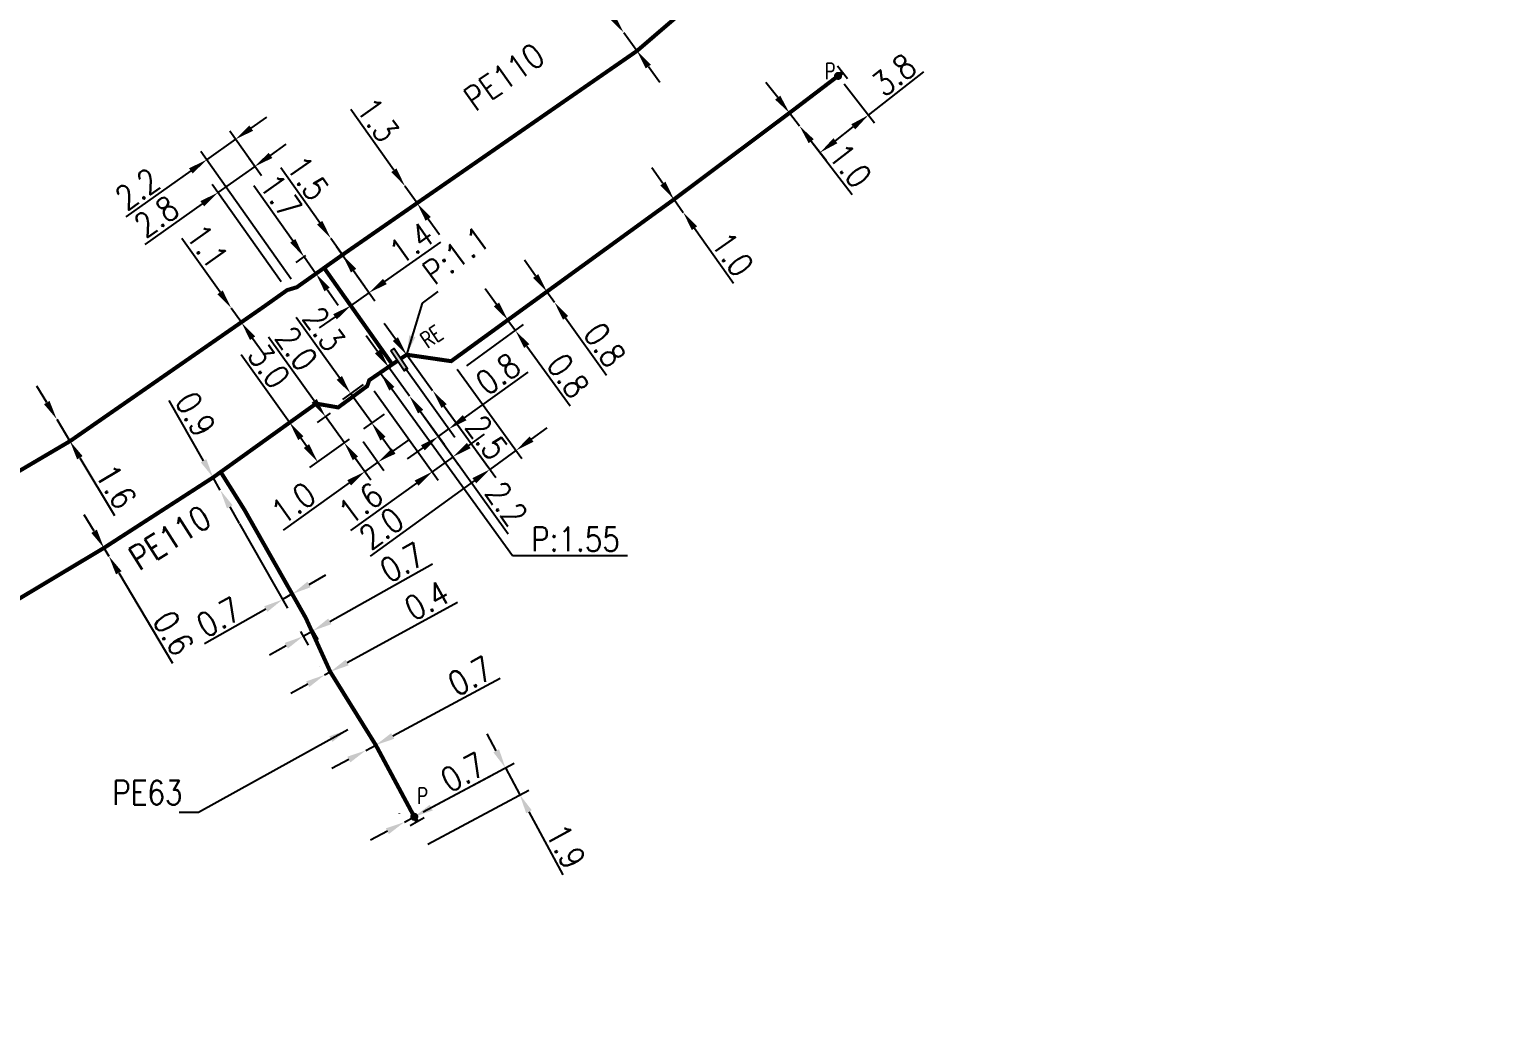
# Model space of a CAD drawing. Header units: millimetres. Extents: x 149999 to 151007, y 125999 to 127005.
# Drawn here: x 150181 to 150272, y 126615.1 to 126677.5 of the extents above; entities that cross this region are included whole.
import ezdxf
from ezdxf.enums import TextEntityAlignment as Align

# ---------------------------------------------------------------- set-up
doc = ezdxf.new("R2010")
doc.units = ezdxf.units.MM
doc.header["$PDMODE"] = 34
doc.linetypes.add('L_100_PE', pattern=[14, 10, -1.5, 1, -1.5])
doc.layers.get('0').update_dxf_attribs({"linetype": 'CONTINUOUS'})
doc.layers.get('DEFPOINTS').update_dxf_attribs({"linetype": 'CONTINUOUS'})
for name, color, linetype in [('L_140', 3, 'CONTINUOUS'), ('L_300', 7, 'CONTINUOUS'), ('L_340', 7, 'CONTINUOUS')]:
    doc.layers.add(name, color=color, linetype=linetype)
doc.styles.add('G_ROMANS', font='ROMANS.SHX', dxfattribs={"width": 0.75})
doc.styles.get("Standard").update_dxf_attribs({"font": 'romans.shx', "width": 0.85})
doc.dimstyles.get("Standard").update_dxf_attribs({"dimtxt": 1.5, "dimasz": 1.2, "dimexe": 0.625, "dimexo": 0.625, "dimgap": 0.25, "dimtad": 1, "dimdec": 1, "dimzin": 0, "dimdsep": 46, "dimtxsty": 'Standard', "dimcen": -0.5, "dimadec": 0, "dimazin": 0, "dimtfac": 1, "dimtdec": 1, "dimtmove": 0, "dimatfit": 3, "dimfxl": 0, "dimtolj": 1, "dimtzin": 0, "dimarcsym": 0})

# ---------------------------------------------------------------- blocks, each defined once
blk = doc.blocks.new('L_340_07')
at = {"color": 0, "linetype": 'Continuous', "const_width": 0.25, "flags": 128}
blk.add_lwpolyline([(0, 0), (0.35, 0)], dxfattribs=at)
at = {"color": 0, "linetype": 'Continuous', "flags": 128}
blk.add_lwpolyline([(0.35, -0.5), (0.35, 0.5)], dxfattribs=at)
at = {"color": 0, "linetype": 'Continuous', "width": 0.75, "flags": 3}
for tag, p in [('DEF_LEG', (0.723, -3.465)), ('DEF_COUP', (0.723, -5.965)), ('DEF_TYPE', (0.723, -8.465))]:
    blk.add_attdef(tag, text='', height=1.2, dxfattribs=at).set_placement(p, align=Align.MIDDLE)
blk = doc.blocks.new('L_340_21')
at = {"linetype": 'Continuous'}
blk.add_hatch(color=0, dxfattribs=at).paths.add_polyline_path([(0.125, 0.75), (-0.125, 0.75), (-0.125, -0.75), (0.125, -0.75)])
at = {"color": 0, "linetype": 'Continuous'}
blk.add_lwpolyline([(-0.125, 0.75), (0.125, 0.75), (0.125, -0.75), (-0.125, -0.75)], close=True, dxfattribs=at)
at = {"color": 0, "linetype": 'Continuous', "style": 'G_ROMANS', "width": 0.75}
for tag, height, flags, p in [('RE', 1.5, 8, (0, 3)), ('DEF_LEG', 1.2, 3, (0, -5)), ('DEF_COUP', 1.2, 3, (0, -7.5)), ('DEF_TYPE', 1.2, 3, (0, -10))]:
    blk.add_attdef(tag, text='', height=height, dxfattribs=dict(at, flags=flags)).set_placement(p, align=Align.MIDDLE)
blk = doc.blocks.new('*D652')
at = {"layer": 'DEFPOINTS', "color": 0, "linetype": 'Continuous', "transparency": 16777216}
for p in [(150182.668, 126653.308), (150182.668, 126653.308), (150183.492, 126651.936)]:
    blk.add_point(p, dxfattribs=at)
at = {"layer": 'L_140', "color": 0, "linetype": 'Continuous', "lineweight": -2, "transparency": 16777216}
for p, q in [((150182.051, 126654.336), (150181.433, 126655.365)), ((150182.668, 126653.308), (150183.492, 126651.936)), ((150184.11, 126650.907), (150186.267, 126647.316))]:
    blk.add_line(p, q, dxfattribs=at)
at = {"layer": 'L_140', "color": 0, "linetype": 'Continuous', "transparency": 16777216}
for points in [[(150182.222, 126654.439), (150181.879, 126654.234), (150182.668, 126653.308)], [(150184.281, 126651.01), (150183.938, 126650.804), (150183.492, 126651.936)]]:
    blk.add_solid(points, dxfattribs=at)
at = {"layer": 'L_140', "color": 0, "linetype": 'Continuous', "transparency": 16777216, "insert": (150186.354, 126649.112), "char_height": 1.5, "attachment_point": 5, "rotation": 300.98487}
blk.add_mtext('\\A1;1.6', dxfattribs=at)
blk = doc.blocks.new('*D656')
at = {"layer": 'DEFPOINTS', "color": 0, "linetype": 'Continuous', "transparency": 16777216}
for p in [(150185.607, 126645.299), (150185.914, 126644.783), (150185.914, 126644.783)]:
    blk.add_point(p, dxfattribs=at)
at = {"layer": 'L_140', "color": 0, "linetype": 'Continuous', "lineweight": -2, "transparency": 16777216}
for p, q in [((150184.994, 126646.331), (150184.381, 126647.362)), ((150185.607, 126645.299), (150185.914, 126644.783)), ((150186.527, 126643.752), (150189.872, 126638.125))]:
    blk.add_line(p, q, dxfattribs=at)
at = {"layer": 'L_140', "color": 0, "linetype": 'Continuous', "transparency": 16777216}
for points in [[(150185.166, 126646.433), (150184.822, 126646.229), (150185.607, 126645.299)], [(150186.699, 126643.854), (150186.355, 126643.65), (150185.914, 126644.783)]]:
    blk.add_solid(points, dxfattribs=at)
at = {"layer": 'L_140', "color": 0, "linetype": 'Continuous', "transparency": 16777216, "insert": (150189.922, 126639.999), "char_height": 1.5, "attachment_point": 5, "rotation": 300.7292}
blk.add_mtext('\\A1;0.6', dxfattribs=at)
blk = doc.blocks.new('*D657')
at = {"layer": 'DEFPOINTS', "color": 0, "linetype": 'Continuous', "transparency": 16777216}
for p in [(150198.794, 126654.278), (150200.543, 126651.841), (150198.896, 126650.659)]:
    blk.add_point(p, dxfattribs=at)
at = {"layer": 'L_140', "color": 0, "linetype": 'Continuous', "lineweight": -2, "transparency": 16777216}
for p, q in [((150197.147, 126653.097), (150194.128, 126657.305)), ((150198.286, 126653.914), (150196.639, 126652.733)), ((150198.197, 126651.634), (150197.847, 126652.122)), ((150200.035, 126651.476), (150198.388, 126650.295))]:
    blk.add_line(p, q, dxfattribs=at)
at = {"layer": 'L_140', "color": 0, "linetype": 'Continuous', "transparency": 16777216}
for points in [[(150198.009, 126652.239), (150197.684, 126652.005), (150197.147, 126653.097)], [(150198.359, 126651.751), (150198.034, 126651.518), (150198.896, 126650.659)]]:
    blk.add_solid(points, dxfattribs=at)
at = {"layer": 'L_140', "color": 0, "linetype": 'Continuous', "transparency": 16777216, "insert": (150195.865, 126656.6), "char_height": 1.5, "attachment_point": 5, "rotation": 305.66116}
blk.add_mtext('\\A1;3.0', dxfattribs=at)
blk = doc.blocks.new('*D658')
at = {"layer": 'DEFPOINTS', "color": 0, "linetype": 'Continuous', "transparency": 16777216}
for p in [(150192.392, 126649.68), (150192.837, 126648.898), (150192.837, 126648.898)]:
    blk.add_point(p, dxfattribs=at)
at = {"layer": 'L_140', "color": 0, "linetype": 'Continuous', "lineweight": -2, "transparency": 16777216}
for p, q in [((150191.798, 126650.723), (150189.667, 126654.47)), ((150192.837, 126648.898), (150192.392, 126649.68)), ((150193.43, 126647.854), (150194.023, 126646.811))]:
    blk.add_line(p, q, dxfattribs=at)
at = {"layer": 'L_140', "color": 0, "linetype": 'Continuous', "transparency": 16777216}
for points in [[(150191.972, 126650.822), (150191.625, 126650.624), (150192.392, 126649.68)], [(150193.604, 126647.953), (150193.256, 126647.756), (150192.837, 126648.898)]]:
    blk.add_solid(points, dxfattribs=at)
at = {"layer": 'L_140', "color": 0, "linetype": 'Continuous', "transparency": 16777216, "insert": (150191.306, 126653.612), "char_height": 1.5, "attachment_point": 5, "rotation": 299.62774}
blk.add_mtext('\\A1;0.9', dxfattribs=at)
blk = doc.blocks.new('*D659')
at = {"layer": 'DEFPOINTS', "color": 0, "linetype": 'Continuous', "transparency": 16777216}
for p in [(150200.188, 126654.051), (150201.354, 126652.426), (150200.543, 126651.844)]:
    blk.add_point(p, dxfattribs=at)
at = {"layer": 'L_140', "color": 0, "linetype": 'Continuous', "lineweight": -2, "transparency": 16777216}
for p, q in [((150198.677, 126654.444), (150195.841, 126658.396)), ((150199.68, 126653.686), (150198.869, 126653.104)), ((150200.543, 126651.844), (150199.377, 126653.469)), ((150200.846, 126652.061), (150200.035, 126651.479)), ((150201.242, 126650.869), (150201.942, 126649.894))]:
    blk.add_line(p, q, dxfattribs=at)
at = {"layer": 'L_140', "color": 0, "linetype": 'Continuous', "transparency": 16777216}
for points in [[(150198.84, 126654.56), (150198.515, 126654.327), (150199.377, 126653.469)], [(150201.405, 126650.985), (150201.08, 126650.752), (150200.543, 126651.844)]]:
    blk.add_solid(points, dxfattribs=at)
at = {"layer": 'L_140', "color": 0, "linetype": 'Continuous', "transparency": 16777216, "insert": (150197.578, 126657.691), "char_height": 1.5, "attachment_point": 5, "rotation": 305.66116}
blk.add_mtext('\\A1;2.0', dxfattribs=at)
blk = doc.blocks.new('*D660')
at = {"layer": 'DEFPOINTS', "color": 0, "linetype": 'Continuous', "transparency": 16777216}
for p in [(150201.355, 126652.424), (150200.543, 126651.841), (150201.83, 126650.047)]:
    blk.add_point(p, dxfattribs=at)
at = {"layer": 'L_140', "color": 0, "linetype": 'Continuous', "lineweight": -2, "transparency": 16777216}
for p, q in [((150200.907, 126651.333), (150202.194, 126649.539)), ((150201.719, 126651.916), (150203.007, 126650.122)), ((150203.617, 126651.329), (150204.592, 126652.029)), ((150202.642, 126650.63), (150201.83, 126650.047)), ((150200.855, 126649.347), (150196.755, 126646.405))]:
    blk.add_line(p, q, dxfattribs=at)
at = {"layer": 'L_140', "color": 0, "linetype": 'Continuous', "transparency": 16777216}
for points in [[(150203.501, 126651.492), (150203.734, 126651.167), (150202.642, 126650.63)], [(150200.738, 126649.51), (150200.971, 126649.185), (150201.83, 126650.047)]]:
    blk.add_solid(points, dxfattribs=at)
at = {"layer": 'L_140', "color": 0, "linetype": 'Continuous', "transparency": 16777216, "insert": (150197.386, 126648.089), "char_height": 1.5, "attachment_point": 5, "rotation": 35.66116}
blk.add_mtext('\\A1;1.0', dxfattribs=at)
blk = doc.blocks.new('*D661')
at = {"layer": 'DEFPOINTS', "color": 0, "linetype": 'Continuous', "transparency": 16777216}
for p in [(150193.784, 126670.705), (150195.754, 126667.923), (150197.6, 126661.51)]:
    blk.add_point(p, dxfattribs=at)
at = {"layer": 'L_140', "color": 0, "linetype": 'Continuous', "lineweight": -2, "transparency": 16777216}
for p, q in [((150194.763, 126671.398), (150195.743, 126672.092)), ((150193.784, 126670.705), (150191.989, 126669.433)), ((150195.393, 126668.433), (150193.423, 126671.215)), ((150197.238, 126662.02), (150191.627, 126669.943)), ((150191.009, 126668.74), (150186.977, 126665.884))]:
    blk.add_line(p, q, dxfattribs=at)
at = {"layer": 'L_140', "color": 0, "linetype": 'Continuous', "transparency": 16777216}
for points in [[(150194.648, 126671.561), (150194.879, 126671.235), (150193.784, 126670.705)], [(150190.894, 126668.903), (150191.125, 126668.576), (150191.989, 126669.433)]]:
    blk.add_solid(points, dxfattribs=at)
at = {"layer": 'L_140', "color": 0, "linetype": 'Continuous', "transparency": 16777216, "insert": (150187.693, 126667.616), "char_height": 1.5, "attachment_point": 5, "rotation": 35.30626}
blk.add_mtext('\\A1;2.2', dxfattribs=at)
blk = doc.blocks.new('*D662')
at = {"layer": 'DEFPOINTS', "color": 0, "linetype": 'Continuous', "transparency": 16777216}
for p in [(150194.981, 126669.014), (150195.754, 126667.923), (150196.994, 126661.327)]:
    blk.add_point(p, dxfattribs=at)
at = {"layer": 'L_140', "color": 0, "linetype": 'Continuous', "lineweight": -2, "transparency": 16777216}
for p, q in [((150195.961, 126669.707), (150196.94, 126670.401)), ((150195.393, 126668.433), (150194.62, 126669.524)), ((150194.981, 126669.014), (150192.696, 126667.395)), ((150196.633, 126661.837), (150192.335, 126667.905)), ((150191.717, 126666.702), (150188.15, 126664.175))]:
    blk.add_line(p, q, dxfattribs=at)
at = {"layer": 'L_140', "color": 0, "linetype": 'Continuous', "transparency": 16777216}
for points in [[(150195.845, 126669.87), (150196.076, 126669.544), (150194.981, 126669.014)], [(150191.602, 126666.865), (150191.833, 126666.539), (150192.696, 126667.395)]]:
    blk.add_solid(points, dxfattribs=at)
at = {"layer": 'L_140', "color": 0, "linetype": 'Continuous', "transparency": 16777216, "insert": (150188.866, 126665.908), "char_height": 1.5, "attachment_point": 5, "rotation": 35.30626}
blk.add_mtext('\\A1;2.8', dxfattribs=at)
blk = doc.blocks.new('*D663')
at = {"layer": 'DEFPOINTS', "color": 0, "linetype": 'Continuous', "transparency": 16777216}
for p in [(150193.52, 126660.214), (150193.52, 126660.214), (150195.479, 126660.254)]:
    blk.add_point(p, dxfattribs=at)
at = {"layer": 'L_140', "color": 0, "linetype": 'Continuous', "lineweight": -2, "transparency": 16777216}
for p, q in [((150192.827, 126661.194), (150190.458, 126664.538)), ((150194.156, 126659.317), (150193.52, 126660.214)), ((150194.969, 126659.893), (150193.646, 126658.956)), ((150194.85, 126658.337), (150195.543, 126657.358))]:
    blk.add_line(p, q, dxfattribs=at)
at = {"layer": 'L_140', "color": 0, "linetype": 'Continuous', "transparency": 16777216}
for points in [[(150192.99, 126661.309), (150192.664, 126661.078), (150193.52, 126660.214)], [(150195.013, 126658.453), (150194.687, 126658.222), (150194.156, 126659.317)]]:
    blk.add_solid(points, dxfattribs=at)
at = {"layer": 'L_140', "color": 0, "linetype": 'Continuous', "transparency": 16777216, "insert": (150192.033, 126664.045), "char_height": 1.5, "attachment_point": 5, "rotation": 305.30626}
blk.add_mtext('\\A1;1.1', dxfattribs=at)
blk = doc.blocks.new('*D664')
at = {"layer": 'DEFPOINTS', "color": 0, "linetype": 'Continuous', "transparency": 16777216}
for p in [(150198.037, 126663.413), (150198.644, 126663.843), (150197.6, 126661.51)]:
    blk.add_point(p, dxfattribs=at)
at = {"layer": 'L_140', "color": 0, "linetype": 'Continuous', "lineweight": -2, "transparency": 16777216}
for p, q in [((150197.344, 126664.393), (150194.923, 126667.811)), ((150198.134, 126663.481), (150197.527, 126663.052)), ((150198.789, 126662.352), (150198.037, 126663.413)), ((150198.11, 126661.871), (150199.299, 126662.714)), ((150199.482, 126661.373), (150200.176, 126660.394))]:
    blk.add_line(p, q, dxfattribs=at)
at = {"layer": 'L_140', "color": 0, "linetype": 'Continuous', "transparency": 16777216}
for points in [[(150197.507, 126664.508), (150197.181, 126664.277), (150198.037, 126663.413)], [(150199.645, 126661.489), (150199.319, 126661.258), (150198.789, 126662.352)]]:
    blk.add_solid(points, dxfattribs=at)
at = {"layer": 'L_140', "color": 0, "linetype": 'Continuous', "transparency": 16777216, "insert": (150196.603, 126667.17), "char_height": 1.5, "attachment_point": 5, "rotation": 305.30626}
blk.add_mtext('\\A1;1.7', dxfattribs=at)
blk = doc.blocks.new('*D665')
at = {"layer": 'DEFPOINTS', "color": 0, "linetype": 'Continuous', "transparency": 16777216}
for p in [(150202.044, 126655.564), (150204.598, 126654.75), (150207.315, 126650.963)]:
    blk.add_point(p, dxfattribs=at)
at = {"layer": 'L_140', "color": 0, "linetype": 'Continuous', "lineweight": -2, "transparency": 16777216}
for p, q in [((150202.408, 126655.057), (150206.38, 126649.522)), ((150204.962, 126654.243), (150207.68, 126650.455)), ((150208.29, 126651.662), (150209.265, 126652.362)), ((150207.315, 126650.963), (150206.015, 126650.03)), ((150205.041, 126649.33), (150200.938, 126646.386))]:
    blk.add_line(p, q, dxfattribs=at)
at = {"layer": 'L_140', "color": 0, "linetype": 'Continuous', "transparency": 16777216}
for points in [[(150208.174, 126651.825), (150208.407, 126651.5), (150207.315, 126650.963)], [(150204.924, 126649.493), (150205.157, 126649.168), (150206.015, 126650.03)]]:
    blk.add_solid(points, dxfattribs=at)
at = {"layer": 'L_140', "color": 0, "linetype": 'Continuous', "transparency": 16777216, "insert": (150201.569, 126648.07), "char_height": 1.5, "attachment_point": 5, "rotation": 35.66116}
blk.add_mtext('\\A1;1.6', dxfattribs=at)
blk = doc.blocks.new('*D666')
at = {"layer": 'DEFPOINTS', "color": 0, "linetype": 'Continuous', "transparency": 16777216}
for p in [(150202.225, 126655.816), (150203.536, 126653.989), (150202.254, 126653.069)]:
    blk.add_point(p, dxfattribs=at)
at = {"layer": 'L_140', "color": 0, "linetype": 'Continuous', "lineweight": -2, "transparency": 16777216}
for p, q in [((150200.243, 126655.871), (150197.555, 126659.617)), ((150201.717, 126655.451), (150200.435, 126654.531)), ((150202.254, 126653.069), (150200.943, 126654.896)), ((150203.028, 126653.624), (150201.746, 126652.704)), ((150202.953, 126652.094), (150203.653, 126651.119))]:
    blk.add_line(p, q, dxfattribs=at)
at = {"layer": 'L_140', "color": 0, "linetype": 'Continuous', "transparency": 16777216}
for points in [[(150200.406, 126655.987), (150200.081, 126655.754), (150200.943, 126654.896)], [(150203.116, 126652.21), (150202.791, 126651.977), (150202.254, 126653.069)]]:
    blk.add_solid(points, dxfattribs=at)
at = {"layer": 'L_140', "color": 0, "linetype": 'Continuous', "transparency": 16777216, "insert": (150199.292, 126658.912), "char_height": 1.5, "attachment_point": 5, "rotation": 305.66116}
blk.add_mtext('\\A1;2.3', dxfattribs=at)
blk = doc.blocks.new('*D667')
at = {"layer": 'DEFPOINTS', "color": 0, "linetype": 'Continuous', "transparency": 16777216}
for p in [(150194.339, 126647.672), (150193.727, 126647.333), (150197.317, 126642.435)]:
    blk.add_point(p, dxfattribs=at)
at = {"layer": 'L_140', "color": 0, "linetype": 'Continuous', "lineweight": -2, "transparency": 16777216}
for p, q in [((150194.035, 126646.79), (150197.018, 126641.545)), ((150194.648, 126647.128), (150197.626, 126641.891)), ((150198.361, 126643.028), (150199.404, 126643.621)), ((150197.317, 126642.435), (150196.709, 126642.089)), ((150195.666, 126641.495), (150191.866, 126639.334))]:
    blk.add_line(p, q, dxfattribs=at)
at = {"layer": 'L_140', "color": 0, "linetype": 'Continuous', "transparency": 16777216}
for points in [[(150198.262, 126643.202), (150198.459, 126642.854), (150197.317, 126642.435)], [(150195.567, 126641.669), (150195.765, 126641.322), (150196.709, 126642.089)]]:
    blk.add_solid(points, dxfattribs=at)
at = {"layer": 'L_140', "color": 0, "linetype": 'Continuous', "transparency": 16777216, "insert": (150192.75, 126640.987), "char_height": 1.5, "attachment_point": 5, "rotation": 29.62774}
blk.add_mtext('\\A1;0.7', dxfattribs=at)
blk = doc.blocks.new('*D668')
at = {"layer": 'DEFPOINTS', "color": 0, "linetype": 'Continuous', "transparency": 16777216}
for p in [(150199.328, 126637.403), (150199.679, 126637.595), (150199.679, 126637.595)]:
    blk.add_point(p, dxfattribs=at)
at = {"layer": 'L_140', "color": 0, "linetype": 'Continuous', "lineweight": -2, "transparency": 16777216}
for p, q in [((150200.731, 126638.172), (150207.58, 126641.927)), ((150199.028, 126637.951), (150199.028, 126637.951)), ((150198.276, 126636.826), (150197.224, 126636.249)), ((150199.328, 126637.403), (150199.679, 126637.595))]:
    blk.add_line(p, q, dxfattribs=at)
at = {"layer": 'L_140', "color": 0, "linetype": 'Continuous', "transparency": 16777216}
for points in [[(150200.635, 126638.347), (150200.827, 126637.997), (150199.679, 126637.595)], [(150198.18, 126637.001), (150198.372, 126636.65), (150199.328, 126637.403)]]:
    blk.add_solid(points, dxfattribs=at)
at = {"layer": 'L_140', "color": 0, "linetype": 'Continuous', "transparency": 16777216, "insert": (150205.682, 126642.027), "char_height": 1.5, "attachment_point": 5, "rotation": 28.736}
blk.add_mtext('\\A1;0.4', dxfattribs=at)
blk = doc.blocks.new('*D669')
at = {"layer": 'DEFPOINTS', "color": 0, "linetype": 'Continuous', "transparency": 16777216}
for p in [(150210.566, 126631.625), (150204.901, 126628.583), (150205.185, 126626.576)]:
    blk.add_point(p, dxfattribs=at)
at = {"layer": 'L_300', "color": 0, "linetype": 'Continuous', "lineweight": -2, "transparency": 16777216}
for p, q in [((150209.998, 126632.682), (150209.431, 126633.74)), ((150205.451, 126628.879), (150211.117, 126631.921)), ((150210.566, 126631.625), (150211.466, 126629.948)), ((150205.735, 126626.871), (150212.017, 126630.244)), ((150212.034, 126628.891), (150214.139, 126624.97))]:
    blk.add_line(p, q, dxfattribs=at)
at = {"layer": 'L_300', "color": 0, "linetype": 'Continuous', "transparency": 16777216}
for points in [[(150210.174, 126632.777), (150209.822, 126632.588), (150210.566, 126631.625)], [(150212.21, 126628.986), (150211.858, 126628.797), (150211.466, 126629.948)]]:
    blk.add_solid(points, dxfattribs=at)
at = {"layer": 'L_300', "color": 0, "linetype": 'Continuous', "transparency": 16777216, "insert": (150214.328, 126626.733), "char_height": 1.5, "attachment_point": 5, "rotation": 298.23307}
blk.add_mtext('\\A1;1.9', dxfattribs=at)
blk = doc.blocks.new('*D670')
at = {"layer": 'DEFPOINTS', "color": 0, "linetype": 'Continuous', "transparency": 16777216}
for p in [(150204.901, 126628.583), (150204.901, 126628.583), (150204.289, 126628.243)]:
    blk.add_point(p, dxfattribs=at)
at = {"layer": 'L_300', "color": 0, "linetype": 'Continuous', "lineweight": -2, "transparency": 16777216}
for p, q in [((150205.958, 126629.151), (150209.809, 126631.219)), ((150203.993, 126628.794), (150203.989, 126628.803)), ((150204.284, 126628.252), (150204.901, 126628.583)), ((150203.227, 126627.685), (150202.17, 126627.117))]:
    blk.add_line(p, q, dxfattribs=at)
at = {"layer": 'L_300', "color": 0, "linetype": 'Continuous', "transparency": 16777216}
for points in [[(150205.863, 126629.327), (150206.053, 126628.975), (150204.901, 126628.583)], [(150203.132, 126627.861), (150203.322, 126627.508), (150204.284, 126628.252)]]:
    blk.add_solid(points, dxfattribs=at)
at = {"layer": 'L_300', "color": 0, "linetype": 'Continuous', "transparency": 16777216, "insert": (150207.939, 126631.35), "char_height": 1.5, "attachment_point": 5, "rotation": 28.23307}
blk.add_mtext('\\A1;0.7', dxfattribs=at)
blk = doc.blocks.new('*D671')
at = {"layer": 'DEFPOINTS', "color": 0, "linetype": 'Continuous', "transparency": 16777216}
for p in [(150197.521, 126640.646), (150198.154, 126640.947), (150198.602, 126640.146)]:
    blk.add_point(p, dxfattribs=at)
at = {"layer": 'L_140', "color": 0, "linetype": 'Continuous', "lineweight": -2, "transparency": 16777216}
for p, q in [((150199.649, 126640.732), (150206.032, 126644.303)), ((150198.459, 126640.401), (150198.907, 126639.6)), ((150197.826, 126640.101), (150198.297, 126639.259)), ((150197.992, 126639.805), (150198.602, 126640.146)), ((150196.945, 126639.219), (150195.898, 126638.633))]:
    blk.add_line(p, q, dxfattribs=at)
at = {"layer": 'L_140', "color": 0, "linetype": 'Continuous', "transparency": 16777216}
for points in [[(150199.551, 126640.906), (150199.747, 126640.557), (150198.602, 126640.146)], [(150196.847, 126639.393), (150197.043, 126639.044), (150197.992, 126639.805)]]:
    blk.add_solid(points, dxfattribs=at)
at = {"layer": 'L_140', "color": 0, "linetype": 'Continuous', "transparency": 16777216, "insert": (150204.159, 126644.401), "char_height": 1.5, "attachment_point": 5, "rotation": 29.22781}
blk.add_mtext('\\A1;0.7', dxfattribs=at)
blk = doc.blocks.new('*D672')
at = {"layer": 'DEFPOINTS', "color": 0, "linetype": 'Continuous', "transparency": 16777216}
for p in [(150201.891, 126632.709), (150202.508, 126633.04), (150202.508, 126633.04)]:
    blk.add_point(p, dxfattribs=at)
at = {"layer": 'L_140', "color": 0, "linetype": 'Continuous', "lineweight": -2, "transparency": 16777216}
for p, q in [((150203.565, 126633.608), (150210.251, 126637.198)), ((150201.891, 126632.709), (150202.508, 126633.04)), ((150200.834, 126632.142), (150199.777, 126631.574))]:
    blk.add_line(p, q, dxfattribs=at)
at = {"layer": 'L_140', "color": 0, "linetype": 'Continuous', "transparency": 16777216}
for points in [[(150203.47, 126633.784), (150203.66, 126633.432), (150202.508, 126633.04)], [(150200.739, 126632.318), (150200.929, 126631.965), (150201.891, 126632.709)]]:
    blk.add_solid(points, dxfattribs=at)
at = {"layer": 'L_140', "color": 0, "linetype": 'Continuous', "transparency": 16777216, "insert": (150208.381, 126637.329), "char_height": 1.5, "attachment_point": 5, "rotation": 28.23307}
blk.add_mtext('\\A1;0.7', dxfattribs=at)
blk = doc.blocks.new('*D673')
at = {"layer": 'DEFPOINTS', "color": 0, "linetype": 'Continuous', "transparency": 16777216}
for p in [(150199.713, 126664.542), (150199.293, 126662.71), (150200.953, 126660.362)]:
    blk.add_point(p, dxfattribs=at)
at = {"layer": 'L_140', "color": 0, "linetype": 'Continuous', "lineweight": -2, "transparency": 16777216}
for p, q in [((150200.074, 126664.031), (150202.457, 126660.659)), ((150203.076, 126661.862), (150206.547, 126664.315)), ((150199.654, 126662.199), (150201.314, 126659.851)), ((150200.953, 126660.362), (150202.097, 126661.17)), ((150199.973, 126659.669), (150198.993, 126658.976))]:
    blk.add_line(p, q, dxfattribs=at)
at = {"layer": 'L_140', "color": 0, "linetype": 'Continuous', "transparency": 16777216}
for points in [[(150202.961, 126662.026), (150203.192, 126661.699), (150202.097, 126661.17)], [(150199.858, 126659.832), (150200.089, 126659.506), (150200.953, 126660.362)]]:
    blk.add_solid(points, dxfattribs=at)
at = {"layer": 'L_140', "color": 0, "linetype": 'Continuous', "transparency": 16777216, "insert": (150204.725, 126664.252), "char_height": 1.5, "attachment_point": 5, "rotation": 35.25222}
blk.add_mtext('\\A1;1.4', dxfattribs=at)
blk = doc.blocks.new('*D674')
at = {"layer": 'DEFPOINTS', "color": 0, "linetype": 'Continuous', "transparency": 16777216}
for p in [(150199.713, 126664.542), (150200.435, 126663.521), (150200.435, 126663.521)]:
    blk.add_point(p, dxfattribs=at)
at = {"layer": 'L_140', "color": 0, "linetype": 'Continuous', "lineweight": -2, "transparency": 16777216}
for p, q in [((150199.021, 126665.522), (150196.603, 126668.943)), ((150200.435, 126663.521), (150199.713, 126664.542)), ((150201.127, 126662.541), (150201.82, 126661.561))]:
    blk.add_line(p, q, dxfattribs=at)
at = {"layer": 'L_140', "color": 0, "linetype": 'Continuous', "transparency": 16777216}
for points in [[(150199.184, 126665.637), (150198.857, 126665.406), (150199.713, 126664.542)], [(150201.291, 126662.656), (150200.964, 126662.426), (150200.435, 126663.521)]]:
    blk.add_solid(points, dxfattribs=at)
at = {"layer": 'L_140', "color": 0, "linetype": 'Continuous', "transparency": 16777216, "insert": (150198.282, 126668.299), "char_height": 1.5, "attachment_point": 5, "rotation": 305.25222}
blk.add_mtext('\\A1;1.5', dxfattribs=at)
blk = doc.blocks.new('*D675')
at = {"layer": 'DEFPOINTS', "color": 0, "linetype": 'Continuous', "transparency": 16777216}
for p in [(150204.324, 126667.801), (150205.075, 126666.739), (150205.075, 126666.739)]:
    blk.add_point(p, dxfattribs=at)
at = {"layer": 'L_140', "color": 0, "linetype": 'Continuous', "lineweight": -2, "transparency": 16777216}
for p, q in [((150203.632, 126668.781), (150200.958, 126672.564)), ((150205.075, 126666.739), (150204.324, 126667.801)), ((150205.767, 126665.759), (150206.46, 126664.779))]:
    blk.add_line(p, q, dxfattribs=at)
at = {"layer": 'L_140', "color": 0, "linetype": 'Continuous', "transparency": 16777216}
for points in [[(150203.795, 126668.896), (150203.469, 126668.665), (150204.324, 126667.801)], [(150205.931, 126665.875), (150205.604, 126665.644), (150205.075, 126666.739)]]:
    blk.add_solid(points, dxfattribs=at)
at = {"layer": 'L_140', "color": 0, "linetype": 'Continuous', "transparency": 16777216, "insert": (150202.637, 126671.92), "char_height": 1.5, "attachment_point": 5, "rotation": 305.25222}
blk.add_mtext('\\A1;1.3', dxfattribs=at)
blk = doc.blocks.new('*D676')
at = {"layer": 'DEFPOINTS', "color": 0, "linetype": 'Continuous', "transparency": 16777216}
for p in [(150217.926, 126677.336), (150218.75, 126676.204), (150218.75, 126676.204)]:
    blk.add_point(p, dxfattribs=at)
at = {"layer": 'L_140', "color": 0, "linetype": 'Continuous', "lineweight": -2, "transparency": 16777216}
for p, q in [((150217.22, 126678.306), (150214.72, 126681.742)), ((150218.75, 126676.204), (150217.926, 126677.336)), ((150219.456, 126675.233), (150220.162, 126674.263))]:
    blk.add_line(p, q, dxfattribs=at)
at = {"layer": 'L_140', "color": 0, "linetype": 'Continuous', "transparency": 16777216}
for points in [[(150217.382, 126678.424), (150217.059, 126678.188), (150217.926, 126677.336)], [(150219.618, 126675.351), (150219.294, 126675.116), (150218.75, 126676.204)]]:
    blk.add_solid(points, dxfattribs=at)
at = {"layer": 'L_140', "color": 0, "linetype": 'Continuous', "transparency": 16777216, "insert": (150216.426, 126681.098), "char_height": 1.5, "attachment_point": 5, "rotation": 306.04155}
blk.add_mtext('\\A1;1.4', dxfattribs=at)
blk = doc.blocks.new('*D697')
at = {"layer": 'DEFPOINTS', "color": 0, "linetype": 'Continuous', "transparency": 16777216}
for p in [(150221.051, 126666.972), (150221.629, 126666.156), (150221.629, 126666.156)]:
    blk.add_point(p, dxfattribs=at)
at = {"layer": 'L_140', "color": 0, "linetype": 'Continuous', "lineweight": -2, "transparency": 16777216}
for p, q in [((150220.358, 126667.951), (150219.665, 126668.931)), ((150221.051, 126666.972), (150221.629, 126666.156)), ((150222.322, 126665.176), (150224.742, 126661.756))]:
    blk.add_line(p, q, dxfattribs=at)
at = {"layer": 'L_140', "color": 0, "linetype": 'Continuous', "transparency": 16777216}
for points in [[(150220.521, 126668.067), (150220.195, 126667.836), (150221.051, 126666.972)], [(150222.485, 126665.292), (150222.159, 126665.061), (150221.629, 126666.156)]]:
    blk.add_solid(points, dxfattribs=at)
at = {"layer": 'L_140', "color": 0, "linetype": 'Continuous', "transparency": 16777216, "insert": (150224.695, 126663.554), "char_height": 1.5, "attachment_point": 5, "rotation": 305.2844}
blk.add_mtext('\\A1;1.0', dxfattribs=at)
blk = doc.blocks.new('*D698')
at = {"layer": 'DEFPOINTS', "color": 0, "linetype": 'Continuous', "transparency": 16777216}
for p in [(150213.147, 126661.233), (150213.612, 126660.583), (150213.612, 126660.583)]:
    blk.add_point(p, dxfattribs=at)
at = {"layer": 'L_140', "color": 0, "linetype": 'Continuous', "lineweight": -2, "transparency": 16777216}
for p, q in [((150212.449, 126662.209), (150211.751, 126663.185)), ((150213.147, 126661.233), (150213.612, 126660.583)), ((150214.311, 126659.607), (150216.854, 126656.051))]:
    blk.add_line(p, q, dxfattribs=at)
at = {"layer": 'L_140', "color": 0, "linetype": 'Continuous', "transparency": 16777216}
for points in [[(150212.611, 126662.326), (150212.286, 126662.093), (150213.147, 126661.233)], [(150214.473, 126659.723), (150214.148, 126659.49), (150213.612, 126660.583)]]:
    blk.add_solid(points, dxfattribs=at)
at = {"layer": 'L_140', "color": 0, "linetype": 'Continuous', "transparency": 16777216, "insert": (150216.745, 126657.923), "char_height": 1.5, "attachment_point": 5, "rotation": 305.57837}
blk.add_mtext('\\A1;0.8', dxfattribs=at)
blk = doc.blocks.new('*D699')
at = {"layer": 'DEFPOINTS', "color": 0, "linetype": 'Continuous', "transparency": 16777216}
for p in [(150231.254, 126674.648), (150228.852, 126671.539), (150230.14, 126669.882)]:
    blk.add_point(p, dxfattribs=at)
at = {"layer": 'L_340', "color": 0, "linetype": 'Continuous', "lineweight": -2, "transparency": 16777216}
for p, q in [((150231.638, 126674.155), (150233.527, 126671.724)), ((150233.144, 126672.217), (150236.595, 126674.9)), ((150231.087, 126670.618), (150232.196, 126671.481)), ((150229.236, 126671.045), (150230.523, 126669.389))]:
    blk.add_line(p, q, dxfattribs=at)
at = {"layer": 'L_340', "color": 0, "linetype": 'Continuous', "transparency": 16777216}
for points in [[(150232.074, 126671.639), (150232.319, 126671.323), (150233.144, 126672.217)], [(150230.964, 126670.776), (150231.21, 126670.461), (150230.14, 126669.882)]]:
    blk.add_solid(points, dxfattribs=at)
at = {"layer": 'L_340', "color": 0, "linetype": 'Continuous', "transparency": 16777216, "insert": (150234.73, 126674.716), "char_height": 1.5, "attachment_point": 5, "rotation": 37.85752}
blk.add_mtext('\\A1;3.8', dxfattribs=at)
blk = doc.blocks.new('*D700')
at = {"layer": 'DEFPOINTS', "color": 0, "linetype": 'Continuous', "transparency": 16777216}
for p in [(150228.231, 126672.346), (150228.852, 126671.539), (150228.852, 126671.539)]:
    blk.add_point(p, dxfattribs=at)
at = {"layer": 'L_140', "color": 0, "linetype": 'Continuous', "lineweight": -2, "transparency": 16777216}
for p, q in [((150227.499, 126673.297), (150226.767, 126674.249)), ((150228.231, 126672.346), (150228.852, 126671.539)), ((150229.584, 126670.588), (150232.138, 126667.267))]:
    blk.add_line(p, q, dxfattribs=at)
at = {"layer": 'L_140', "color": 0, "linetype": 'Continuous', "transparency": 16777216}
for points in [[(150227.657, 126673.419), (150227.34, 126673.175), (150228.231, 126672.346)], [(150229.742, 126670.71), (150229.425, 126670.466), (150228.852, 126671.539)]]:
    blk.add_solid(points, dxfattribs=at)
at = {"layer": 'L_140', "color": 0, "linetype": 'Continuous', "transparency": 16777216, "insert": (150232.019, 126669.062), "char_height": 1.5, "attachment_point": 5, "rotation": 307.57208}
blk.add_mtext('\\A1;1.0', dxfattribs=at)
blk = doc.blocks.new('*D701')
at = {"layer": 'DEFPOINTS', "color": 0, "linetype": 'Continuous', "transparency": 16777216}
for p in [(150207.194, 126656.911), (150206.045, 126655.089), (150209.606, 126650.184)]:
    blk.add_point(p, dxfattribs=at)
at = {"layer": 'L_140', "color": 0, "linetype": 'Continuous', "lineweight": -2, "transparency": 16777216}
for p, q in [((150207.561, 126656.405), (150211.592, 126650.853)), ((150206.413, 126654.583), (150209.974, 126649.678)), ((150212.196, 126652.064), (150213.167, 126652.769)), ((150211.225, 126651.359), (150209.606, 126650.184)), ((150208.635, 126649.479), (150202.159, 126644.777))]:
    blk.add_line(p, q, dxfattribs=at)
at = {"layer": 'L_140', "color": 0, "linetype": 'Continuous', "transparency": 16777216}
for points in [[(150212.078, 126652.226), (150212.313, 126651.902), (150211.225, 126651.359)], [(150208.518, 126649.641), (150208.753, 126649.317), (150209.606, 126650.184)]]:
    blk.add_solid(points, dxfattribs=at)
at = {"layer": 'L_140', "color": 0, "linetype": 'Continuous', "transparency": 16777216, "insert": (150202.855, 126646.518), "char_height": 1.5, "attachment_point": 5, "rotation": 35.9824}
blk.add_mtext('\\A1;2.0', dxfattribs=at)
blk = doc.blocks.new('*D702')
at = {"layer": 'DEFPOINTS', "color": 0, "linetype": 'Continuous', "transparency": 16777216}
for p in [(150211.186, 126658.821), (150207.194, 126656.911), (150207.664, 126656.264)]:
    blk.add_point(p, dxfattribs=at)
at = {"layer": 'L_140', "color": 0, "linetype": 'Continuous', "lineweight": -2, "transparency": 16777216}
for p, q in [((150210.011, 126660.439), (150209.306, 126661.41)), ((150207.7, 126657.278), (150211.222, 126659.836)), ((150208.17, 126656.631), (150211.692, 126659.188)), ((150210.716, 126659.468), (150211.186, 126658.821)), ((150211.891, 126657.85), (150214.588, 126654.136))]:
    blk.add_line(p, q, dxfattribs=at)
at = {"layer": 'L_140', "color": 0, "linetype": 'Continuous', "transparency": 16777216}
for points in [[(150210.173, 126660.557), (150209.849, 126660.322), (150210.716, 126659.468)], [(150212.053, 126657.967), (150211.729, 126657.732), (150211.186, 126658.821)]]:
    blk.add_solid(points, dxfattribs=at)
at = {"layer": 'L_140', "color": 0, "linetype": 'Continuous', "transparency": 16777216, "insert": (150214.465, 126656.007), "char_height": 1.5, "attachment_point": 5, "rotation": 305.9824}
blk.add_mtext('\\A1;0.8', dxfattribs=at)
blk = doc.blocks.new('*D703')
at = {"layer": 'DEFPOINTS', "color": 0, "linetype": 'Continuous', "transparency": 16777216}
for p in [(150203.965, 126657.004), (150204.598, 126654.75), (150204.598, 126654.75)]:
    blk.add_point(p, dxfattribs=at)
at = {"layer": 'L_340', "color": 0, "linetype": 'Continuous', "lineweight": -2, "transparency": 16777216}
for p, q in [((150202.615, 126657.513), (150201.916, 126658.488)), ((150203.457, 126656.64), (150202.807, 126656.173)), ((150203.315, 126656.538), (150204.598, 126654.75)), ((150205.105, 126655.115), (150205.105, 126655.115)), ((150205.297, 126653.775), (150210.748, 126646.18))]:
    blk.add_line(p, q, dxfattribs=at)
at = {"layer": 'L_340', "color": 0, "linetype": 'Continuous', "transparency": 16777216}
for points in [[(150202.778, 126657.629), (150202.453, 126657.396), (150203.315, 126656.538)], [(150205.46, 126653.892), (150205.135, 126653.659), (150204.598, 126654.75)]]:
    blk.add_solid(points, dxfattribs=at)
at = {"layer": 'L_340', "color": 0, "linetype": 'Continuous', "transparency": 16777216, "insert": (150210.636, 126648.051), "char_height": 1.5, "attachment_point": 5, "rotation": 305.66116}
blk.add_mtext('\\A1;2.2', dxfattribs=at)
blk = doc.blocks.new('*D704')
at = {"layer": 'DEFPOINTS', "color": 0, "linetype": 'Continuous', "transparency": 16777216}
for p in [(150203.965, 126657.004), (150204.598, 126654.75), (150206.407, 126652.228)]:
    blk.add_point(p, dxfattribs=at)
at = {"layer": 'L_340', "color": 0, "linetype": 'Continuous', "lineweight": -2, "transparency": 16777216}
for p, q in [((150204.329, 126656.496), (150207.422, 126652.187)), ((150208.032, 126653.394), (150211.979, 126656.227)), ((150204.962, 126654.243), (150206.772, 126651.721)), ((150206.407, 126652.228), (150207.057, 126652.695)), ((150205.432, 126651.529), (150204.457, 126650.829))]:
    blk.add_line(p, q, dxfattribs=at)
at = {"layer": 'L_340', "color": 0, "linetype": 'Continuous', "transparency": 16777216}
for points in [[(150207.916, 126653.557), (150208.149, 126653.232), (150207.057, 126652.695)], [(150205.316, 126651.691), (150205.549, 126651.366), (150206.407, 126652.228)]]:
    blk.add_solid(points, dxfattribs=at)
at = {"layer": 'L_340', "color": 0, "linetype": 'Continuous', "transparency": 16777216, "insert": (150210.108, 126656.115), "char_height": 1.5, "attachment_point": 5, "rotation": 35.66116}
blk.add_mtext('\\A1;0.8', dxfattribs=at)
blk = doc.blocks.new('*D705')
at = {"layer": 'DEFPOINTS', "color": 0, "linetype": 'Continuous', "transparency": 16777216}
for p in [(150204.43, 126657.314), (150206.045, 126655.089), (150206.045, 126655.089)]:
    blk.add_point(p, dxfattribs=at)
at = {"layer": 'L_140', "color": 0, "linetype": 'Continuous', "lineweight": -2, "transparency": 16777216}
for p, q in [((150203.725, 126658.285), (150203.02, 126659.256)), ((150204.43, 126657.314), (150206.045, 126655.089)), ((150206.75, 126654.118), (150209.527, 126650.293))]:
    blk.add_line(p, q, dxfattribs=at)
at = {"layer": 'L_140', "color": 0, "linetype": 'Continuous', "transparency": 16777216}
for points in [[(150203.886, 126658.402), (150203.563, 126658.167), (150204.43, 126657.314)], [(150206.912, 126654.235), (150206.589, 126654), (150206.045, 126655.089)]]:
    blk.add_solid(points, dxfattribs=at)
at = {"layer": 'L_140', "color": 0, "linetype": 'Continuous', "transparency": 16777216, "insert": (150209.405, 126652.164), "char_height": 1.5, "attachment_point": 5, "rotation": 305.9824}
blk.add_mtext('\\A1;2.5', dxfattribs=at)
blk = doc.blocks.new('L_300_12')
at = {"color": 0, "linetype": 'Continuous', "const_width": 0.248, "flags": 128}
blk.add_lwpolyline([(-0.126, 0, 1), (0.126, 0, 1)], format="xyb", close=True, dxfattribs=at)
at = {"linetype": 'Continuous', "style": 'G_ROMANS', "width": 0.75}
blk.add_attdef('P', text='', height=1, dxfattribs=at).set_placement((0, 1.331), align=Align.MIDDLE_CENTER)
at = {"color": 0, "linetype": 'Continuous', "width": 0.75, "flags": 3}
for tag, p in [('DEF_LEG', (0, -5)), ('DEF_COUP', (0, -7.5)), ('DEF_TYPE', (0, -10))]:
    blk.add_attdef(tag, text='', height=1.2, dxfattribs=at).set_placement(p, align=Align.MIDDLE)

msp = doc.modelspace()

# ---------------------------------------------------------------- linework, layer by layer
at = {"layer": 'L_140', "linetype": 'L_100_PE', "flags": 128}
msp.add_lwpolyline([(150199.293, 126662.71, 0.25, 0.25, 0), (150200.435, 126663.521, 0.25, 0.25, 0), (150205.075, 126666.739, 0.25, 0.25, 0), (150218.75, 126676.204, 0.25, 0.25, 0), (150218.75, 126676.204, 0.25, 0.25, 0), (150225.796, 126682.259, 0.25, 0.25, 0), (150229.891, 126684.153, 0.25, 0.25, 0.122022), (150232.143, 126685.958, 0.25, 0.25, 0), (150232.143, 126685.958, 0.25, 0.25, 0), (150242.197, 126699.005, 0.25, 0.25, 0), (150245.64, 126704.43, 0.25, 0.25, 0), (150245.64, 126704.43, 0.25, 0.25, 0), (150262.641, 126727.703, 0.25, 0.25, 0), (150266.687, 126736.381, 0.25, 0.25, 0), (150271.648, 126762.633, 0.25, 0.25, 0), (150271.834, 126763.615, 0, 0, 0)], format="xyseb", dxfattribs=at)
at = {"layer": 'L_140', "linetype": 'L_100_PE', "const_width": 0.25, "flags": 128}
msp.add_lwpolyline([(150231.254, 126674.648), (150228.231, 126672.346), (150221.051, 126666.972), (150221.051, 126666.972), (150213.147, 126661.233), (150207.194, 126656.911), (150204.43, 126657.314), (150204.069, 126657.073)], dxfattribs=at)
at = {"layer": 'L_140', "linetype": 'L_100_PE'}
for points in [[(150199.294, 126662.71, 0.25, 0.25, 0), (150199.294, 126662.71, 0.25, 0.25, 0), (150197.6, 126661.51, 0.25, 0.25, 0), (150196.994, 126661.327, 0.25, 0.25, 0), (150195.479, 126660.254, 0.25, 0.25, 0), (150183.492, 126651.936, 0.25, 0.25, 0), (150164.904, 126641.002, 0.25, 0.25, 0), (150164.904, 126641.002, 0.25, 0.25, -0.027507), (150145.342, 126631.085, 0.25, 0.25, 0), (150145.342, 126631.085, 0.25, 0.25, 0), (150131.277, 126625.786, 0.25, 0.25, 0), (150130.079, 126625.348, 0.25, 0.25, 0)], [(150120.098, 126615.275, 0.25, 0.25, 0.038911), (150148.699, 126624.921, 0.25, 0.25, 0), (150148.699, 126624.921, 0.25, 0.25, 0), (150158.371, 126628.914, 0.25, 0.25, 0), (150171.337, 126636.754, 0.25, 0.25, 0), (150185.607, 126645.299, 0.25, 0.25, 0), (150192.392, 126649.68, 0.25, 0.25, 0), (150192.865, 126650.019, 0.25, 0.25, 0), (150198.798, 126654.274, 0.25, 0.25, 0), (150200.17, 126654.035, 0.25, 0.25, 0), (150200.17, 126654.035, 0.25, 0.25, 0), (150201.973, 126655.361, 0.25, 0.25, 0), (150202.102, 126655.73, 0.25, 0.25, 0), (150203.862, 126656.934, 0, 0, 0)], [(150192.865, 126650.019, 0.25, 0.25, 0), (150194.339, 126647.672, 0.25, 0.25, 0), (150198.154, 126640.947, 0.25, 0.25, 0), (150199.679, 126637.595, 0.25, 0.25, 0), (150202.508, 126633.04, 0.25, 0.25, 0), (150204.901, 126628.583, 0, 0, 0)]]:
    msp.add_lwpolyline(points, format="xyseb", dxfattribs=at)
at = {"layer": 'L_140', "linetype": 'L_100_PE', "const_width": 0.25}
msp.add_lwpolyline([(150199.294, 126662.71), (150203.534, 126656.71)], dxfattribs=at)

# ---------------------------------------------------------------- block references
at = {"layer": 'L_300'}
ref = msp.add_blockref('L_300_12', (150231.254, 126674.648), dxfattribs=dict(at, rotation=37.55932983877279))
ref.add_attrib('P', 'P', dxfattribs={"layer": '0', "linetype": 'Continuous', "height": 1, "style": 'G_ROMANS', "width": 0.75}).set_placement((150230.754, 126674.95), align=Align.MIDDLE_CENTER)
ref = msp.add_blockref('L_300_12', (150204.901, 126628.583), dxfattribs=dict(at, rotation=300.0892622799337))
ref.add_attrib('P', 'P', dxfattribs={"layer": '0', "linetype": 'Continuous', "height": 1, "style": 'G_ROMANS', "width": 0.75}).set_placement((150205.411, 126629.891), align=Align.MIDDLE_CENTER)
at = {"layer": 'L_340'}
for p, rotation in [((150231.254, 126674.648), 37.55932983867662), ((150204.901, 126628.583), 300.0892622743083)]:
    msp.add_blockref('L_340_07', p, dxfattribs=dict(at, rotation=rotation))
ref = msp.add_blockref('L_340_21', (150203.965, 126657.004), dxfattribs=dict(at, rotation=33.67631261579795))
ref.add_attrib('RE', 'RE', dxfattribs={"layer": '0', "color": 0, "linetype": 'Continuous', "height": 1, "rotation": 33.94134, "style": 'G_ROMANS', "width": 0.75}).set_placement((150205.981, 126658.443), align=Align.MIDDLE)

# ---------------------------------------------------------------- texts
at = {"layer": 'L_140', "linetype": 'Continuous', "width": 0.85}
for rotation, p in [(35.42368, (150208.695, 126672.402)), (32.29531, (150187.793, 126643.849))]:
    msp.add_text('PE110', height=1.5, rotation=rotation, dxfattribs=at).set_placement(p)
at = {"layer": 'L_140', "linetype": 'Continuous', "insert": (150206.149, 126661.584), "char_height": 1.5, "attachment_point": 7, "rotation": 36.04155}
msp.add_mtext('\\A1;P:1.1', dxfattribs=at)
at = {"layer": 'L_140', "linetype": 'Continuous', "char_height": 1.5}
for s, insert, attachment_point in [('\\A1;P:1.55', (150212.169, 126645.09), 7), ('\\A1;PE63', (150190.495, 126629.328), 9)]:
    msp.add_mtext(s, dxfattribs=dict(at, insert=insert, attachment_point=attachment_point))

# ---------------------------------------------------------------- dimensions: what is measured, and where the dimension line sits
at = {"layer": 'L_140', "linetype": 'Continuous'}
for base, p1, p2, angle, picture, middle in [((150218.75, 126676.204), (150217.926, 126677.336), (150218.75, 126676.204), 306.04155, '*D676', (150215.617, 126680.509)), ((150228.852, 126671.539), (150228.231, 126672.346), (150228.852, 126671.539), 127.57208, '*D700', (150231.227, 126668.452)), ((150205.075, 126666.739), (150204.324, 126667.801), (150205.075, 126666.739), 125.25222, '*D675', (150201.821, 126671.343)), ((150193.784, 126670.705), (150197.6, 126661.51), (150195.754, 126667.923), 215.30626, '*D661', (150188.271, 126666.8)), ((150194.981, 126669.014), (150196.994, 126661.327), (150195.754, 126667.923), 215.30626, '*D662', (150189.444, 126665.092)), ((150200.953, 126660.362), (150199.713, 126664.542), (150199.293, 126662.71), 35.25222, '*D673', (150205.302, 126663.435)), ((150193.52, 126660.214), (150195.479, 126660.254), (150193.52, 126660.214), 305.30626, '*D663', (150191.217, 126663.467)), ((150211.186, 126658.821), (150207.194, 126656.911), (150207.664, 126656.264), 125.9824, '*D702', (150213.656, 126655.419)), ((150200.543, 126651.844), (150200.188, 126654.051), (150201.354, 126652.426), 125.66116, '*D659', (150196.766, 126657.108)), ((150198.896, 126650.659), (150198.794, 126654.278), (150200.543, 126651.841), 125.66116, '*D657', (150195.052, 126656.017)), ((150209.606, 126650.184), (150207.194, 126656.911), (150206.045, 126655.089), 35.9824, '*D701', (150203.442, 126645.708)), ((150182.668, 126653.308), (150183.492, 126651.936), (150182.668, 126653.308), 300.98487, '*D652', (150185.497, 126648.597)), ((150192.837, 126648.898), (150192.392, 126649.68), (150192.837, 126648.898), 119.62774, '*D658', (150190.436, 126653.118)), ((150207.315, 126650.963), (150202.044, 126655.564), (150204.598, 126654.75), 215.66116, '*D665', (150202.152, 126647.258)), ((150201.83, 126650.047), (150201.355, 126652.424), (150200.543, 126651.841), 35.66116, '*D660', (150197.969, 126647.277)), ((150197.317, 126642.435), (150193.727, 126647.333), (150194.339, 126647.672), 209.62774, '*D667', (150193.244, 126640.118)), ((150185.914, 126644.783), (150185.607, 126645.299), (150185.914, 126644.783), 120.7292, '*D656', (150189.062, 126639.488)), ((150198.602, 126640.146), (150197.521, 126640.646), (150198.154, 126640.947), 209.22781, '*D671', (150204.648, 126643.528)), ((150199.679, 126637.595), (150199.328, 126637.403), (150199.679, 126637.595), 208.736, '*D668', (150206.163, 126641.15)), ((150202.508, 126633.04), (150201.891, 126632.709), (150202.508, 126633.04), 208.23307, '*D672', (150208.854, 126636.448))]:
    dim = msp.add_linear_dim(base=base, p1=p1, p2=p2, angle=angle, dimstyle='Standard', dxfattribs=at)
    dim.commit()
    dim.dimension.update_dxf_attribs({"geometry": picture, "text_midpoint": middle, "dimtype": 160})
for base, p1, p2, angle, text, picture, middle in [((150200.435, 126663.521), (150199.713, 126664.542), (150200.435, 126663.521), 125.25222, '1.5', '*D674', (150197.465, 126667.722)), ((150198.037, 126663.413), (150197.6, 126661.51), (150198.644, 126663.843), 305.30626, '1.7', '*D664', (150195.786, 126666.592)), ((150202.254, 126653.069), (150202.225, 126655.816), (150203.536, 126653.989), 125.66116, '2.3', '*D666', (150198.479, 126658.329)), ((150206.045, 126655.089), (150204.43, 126657.314), (150206.045, 126655.089), 125.9824, '2.5', '*D705', (150208.595, 126651.577))]:
    dim = msp.add_linear_dim(base=base, p1=p1, p2=p2, angle=angle, text=text, dimstyle='Standard', dxfattribs=at)
    dim.commit()
    dim.dimension.update_dxf_attribs({"geometry": picture, "text_midpoint": middle, "dimtype": 160})
for base, p1, p2, angle, picture, middle in [((150221.629, 126666.156), (150221.051, 126666.972), (150221.629, 126666.156), 125.2844, '*D697', (150223.879, 126662.976)), ((150213.612, 126660.583), (150213.147, 126661.233), (150213.612, 126660.583), 125.57837, '*D698', (150215.931, 126657.341))]:
    dim = msp.add_linear_dim(base=base, p1=p1, p2=p2, angle=angle, dimstyle='Standard', override={"dimscale": 1, "dimlfac": 1, "dimlunit": 2}, dxfattribs=at)
    dim.commit()
    dim.dimension.update_dxf_attribs({"geometry": picture, "text_midpoint": middle, "dimtype": 160})
at = {"layer": 'L_300', "linetype": 'Continuous'}
for base, p1, angle, picture, middle in [((150210.566, 126631.625), (150205.185, 126626.576), 298.23307, '*D669', (150213.446, 126626.26)), ((150204.901, 126628.583), (150204.289, 126628.243), 28.23307, '*D670', (150208.412, 126630.469))]:
    dim = msp.add_linear_dim(base=base, p1=p1, p2=(150204.901, 126628.583), angle=angle, dimstyle='Standard', dxfattribs=at)
    dim.commit()
    dim.dimension.update_dxf_attribs({"geometry": picture, "text_midpoint": middle, "dimtype": 160})
at = {"layer": 'L_340', "linetype": 'Continuous'}
for base, p1, p2, angle, picture, middle in [((150230.14, 126669.882), (150231.254, 126674.648), (150228.852, 126671.539), 37.85752, '*D699', (150235.343, 126673.927)), ((150204.598, 126654.75), (150203.965, 126657.004), (150204.598, 126654.75), 125.66116, '*D703', (150209.823, 126647.468)), ((150206.407, 126652.228), (150203.965, 126657.004), (150204.598, 126654.75), 35.66116, '*D704', (150210.691, 126655.302))]:
    dim = msp.add_linear_dim(base=base, p1=p1, p2=p2, angle=angle, dimstyle='Standard', dxfattribs=at)
    dim.commit()
    dim.dimension.update_dxf_attribs({"geometry": picture, "text_midpoint": middle, "dimtype": 160})

# ---------------------------------------------------------------- leaders
at = {"layer": 'L_140', "linetype": 'Continuous'}
for points in [[(150204.43, 126657.314), (150205.411, 126660.527), (150206.381, 126661.233)], [(150200.763, 126633.995), (150191.48, 126628.839), (150190.28, 126628.839)]]:
    msp.add_leader(points, dimstyle='Standard', dxfattribs=at)
at = {"layer": 'L_140', "linetype": 'Continuous', "annotation_type": 0, "has_hookline": 1, "hookline_direction": 0, "text_width": 5.707}
msp.add_leader([(150202.807, 126656.173), (150211.006, 126644.837), (150212.206, 126644.837)], dimstyle='Standard', dxfattribs=at)

doc.saveas('drawing.dxf')
